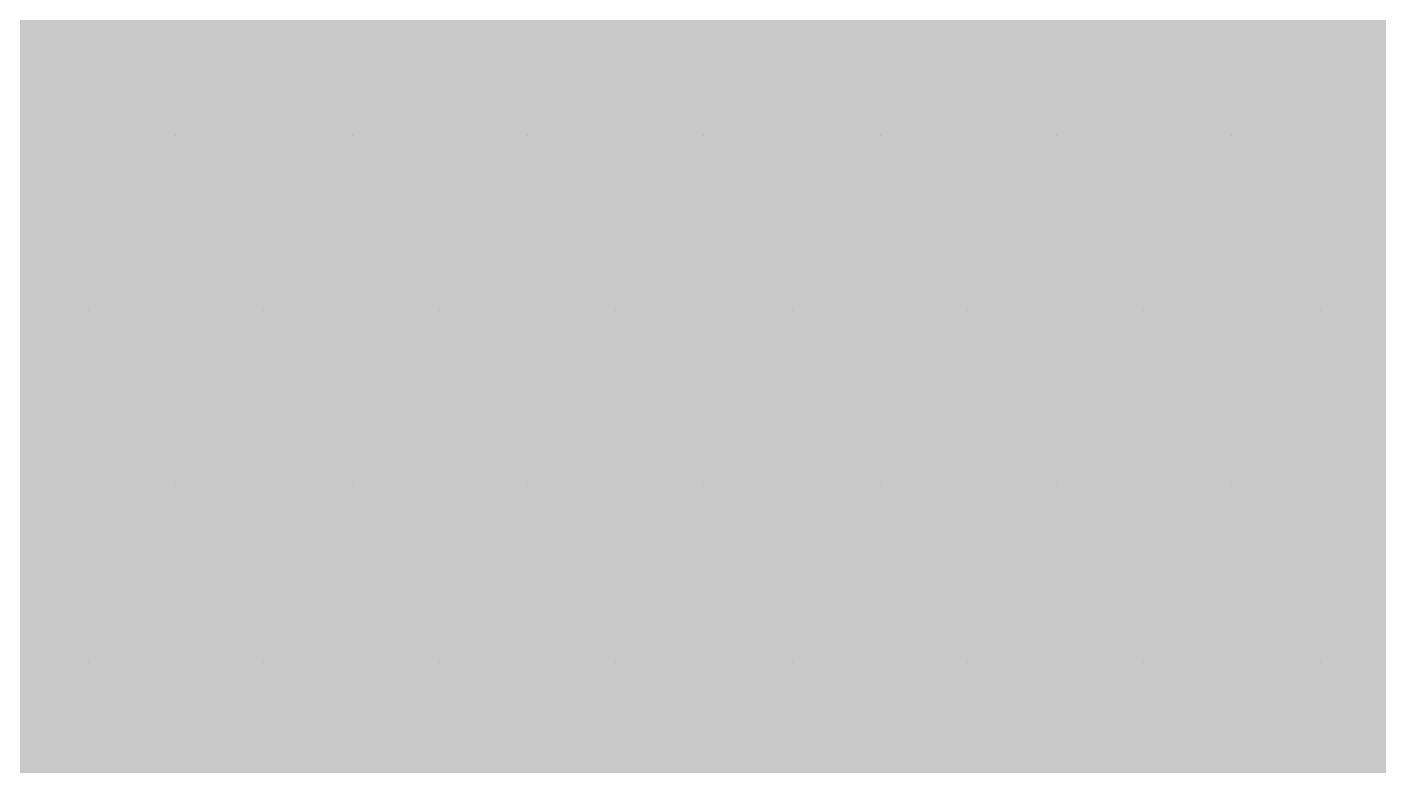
# Paper-space layout 'Layout1' of a CAD drawing. Extents: x -43 to 2298, y -18 to 768.
# Drawn here: x 140.753 to 141.176, y 271.02 to 271.2513 of the extents above; entities that cross this region are included whole.
import ezdxf

# ---------------------------------------------------------------- set-up
doc = ezdxf.new("R2010")
doc.units = 0
doc.header["$LTSCALE"] = 2
doc.layers.add('CARTOUCHE', color=7, linetype='Continuous')
doc.layers.add('LOGO', color=7, linetype='Continuous')

# ---------------------------------------------------------------- blocks, each defined once
blk = doc.blocks.new('A$C715108E3')
at = {"layer": 'LOGO', "color": 131}
for p, q in [((-8.64425, 1.98808), (-8.64425, 1.98808)), ((-8.55223, 1.98808), (-8.55223, 1.98808)), ((-8.46096, 1.98808), (-8.46096, 1.98808)), ((-8.36894, 1.98808), (-8.36894, 1.98808)), ((-8.27692, 1.98808), (-8.27692, 1.98808)), ((-8.18508, 1.98808), (-8.18508, 1.98808)), ((-8.09363, 1.98808), (-8.09363, 1.98808)), ((-8.68998, 1.89681), (-8.68998, 1.89681)), ((-8.59852, 1.89681), (-8.59852, 1.89681)), ((-8.50668, 1.89681), (-8.50668, 1.89681)), ((-8.41467, 1.89681), (-8.41467, 1.89681)), ((-8.32265, 1.89681), (-8.32265, 1.89681)), ((-8.23156, 1.89681), (-8.23156, 1.89681)), ((-8.13936, 1.89681), (-8.13936, 1.89681)), ((-8.04752, 1.89681), (-8.04752, 1.89681)), ((-8.64425, 1.80554), (-8.64425, 1.80554)), ((-8.55223, 1.80554), (-8.55223, 1.80554)), ((-8.46096, 1.80554), (-8.46096, 1.80554)), ((-8.36894, 1.80554), (-8.36894, 1.80554)), ((-8.27692, 1.80554), (-8.27692, 1.80554)), ((-8.18508, 1.80554), (-8.18508, 1.80554)), ((-8.09363, 1.80554), (-8.09363, 1.80554)), ((-8.68998, 1.71296), (-8.68998, 1.71296)), ((-8.59852, 1.71296), (-8.59852, 1.71296)), ((-8.50668, 1.71296), (-8.50668, 1.71296)), ((-8.41467, 1.71296), (-8.41467, 1.71296)), ((-8.32265, 1.71296), (-8.32265, 1.71296)), ((-8.23156, 1.71296), (-8.23156, 1.71296)), ((-8.13936, 1.71296), (-8.13936, 1.71296)), ((-8.04752, 1.71296), (-8.04752, 1.71296))]:
    blk.add_line(p, q, dxfattribs=at)
blk = doc.blocks.new('A$C581E6685')
at = {"layer": 'CARTOUCHE'}
blk.add_blockref('A$C715108E3', (-31.67392, 36.3189), dxfattribs=at)

psp = doc.layouts.get("Layout1")

# ---------------------------------------------------------------- hatches: boundary and pattern name
at = {"layer": 'CARTOUCHE', "true_color": 0xffffff}
h = psp.add_hatch(color=7, dxfattribs=at)
h.dxf.hatch_style = 1
edge = h.paths.add_edge_path()
edge.add_spline(control_points=[(127.71967, 272.47485), (127.71967, 261.58368), (127.71967, 250.69252), (127.71967, 246.85252), (131.55967, 246.85252), (177.09893, 246.85252), (222.6382, 246.85252), (226.4782, 246.85252), (226.4782, 250.69252), (226.4782, 261.58368), (226.4782, 272.47485), (226.4782, 276.31485), (222.6382, 276.31485), (177.09893, 276.31485), (131.55967, 276.31485), (127.71967, 276.31485), (127.71967, 272.47485)], knot_values=[0, 0, 0, 1, 1, 2.570796, 2.570796, 3.570796, 3.570796, 5.141593, 5.141593, 6.141593, 6.141593, 7.712389, 7.712389, 8.712389, 8.712389, 10.283185, 10.283185, 10.283185], weights=[1, 1, 1, 0.707107, 1, 1, 1, 0.707107, 1, 1, 1, 0.707107, 1, 1, 1, 0.707107, 1], degree=2, periodic=0)

# ---------------------------------------------------------------- linework, layer by layer
at = {"layer": 'CARTOUCHE'}
psp.add_rational_spline([(127.71967, 272.47485), (127.71967, 261.58368), (127.71967, 250.69252), (127.71967, 246.85252), (131.55967, 246.85252), (177.09893, 246.85252), (222.6382, 246.85252), (226.4782, 246.85252), (226.4782, 250.69252), (226.4782, 261.58368), (226.4782, 272.47485), (226.4782, 276.31485), (222.6382, 276.31485), (177.09893, 276.31485), (131.55967, 276.31485), (127.71967, 276.31485), (127.71967, 272.47485)], [1, 1, 1, 0.707106781187, 1, 1, 1, 0.707106781187, 1, 1, 1, 0.707106781187, 1, 1, 1, 0.707106781187, 1], degree=2, knots=[0, 0, 0, 1, 1, 2.570796, 2.570796, 3.570796, 3.570796, 5.141593, 5.141593, 6.141593, 6.141593, 7.712389, 7.712389, 8.712389, 8.712389, 10.283185, 10.283185, 10.283185], dxfattribs=at)

# ---------------------------------------------------------------- block references
at = {"layer": 'CARTOUCHE', "xscale": 0.6, "yscale": 0.6, "zscale": 0.6}
psp.add_blockref('A$C581E6685', (164.99041, 248.2331), dxfattribs=at)

doc.saveas('drawing.dxf')
